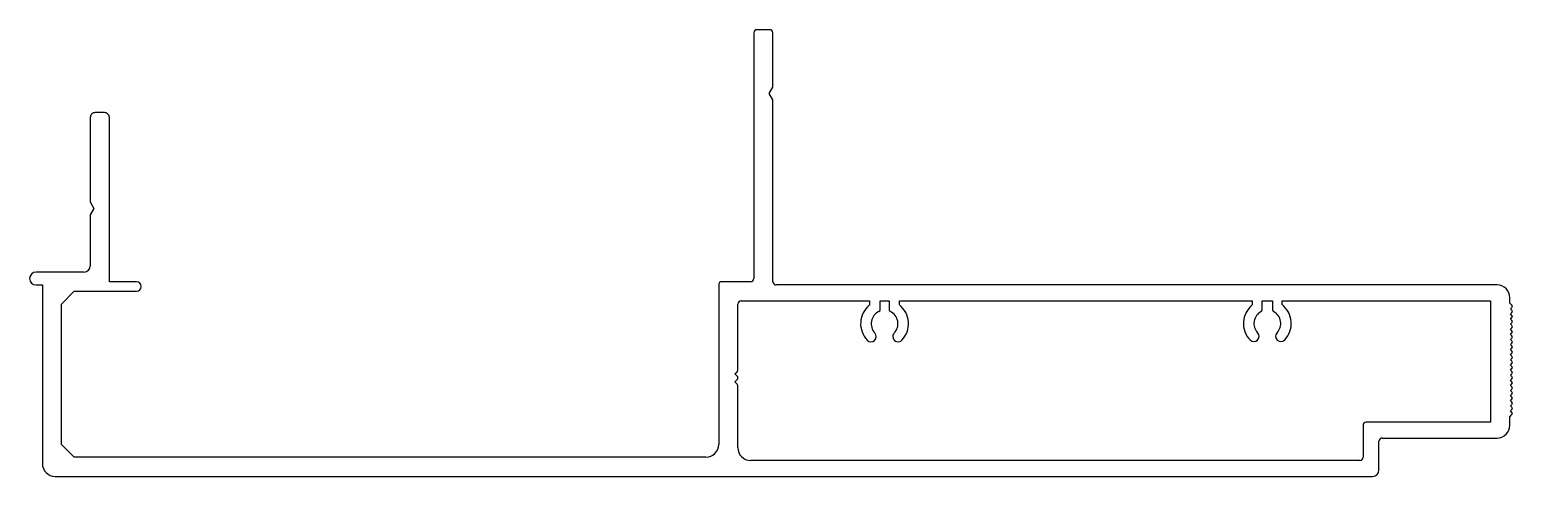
# Model space of a CAD drawing. Extents: x 2407 to 2639, y 1371 to 1441.
import ezdxf

# ---------------------------------------------------------------- set-up
doc = ezdxf.new("R2010")
doc.units = 0
doc.layers.get('0').update_dxf_attribs({"linetype": 'CONTINUOUS'})

msp = doc.modelspace()

# ---------------------------------------------------------------- linework, layer by layer
for p, q in [((2522.91, 1441.06), (2520.91, 1441.06)), ((2520.41, 1440.56), (2520.41, 1402.06)), ((2523.41, 1432.06), (2523.41, 1440.56)), ((2522.83, 1431.06), (2523.41, 1432.06)), ((2523.41, 1430.06), (2522.83, 1431.06)), ((2523.41, 1401.56), (2523.41, 1430.06)), ((2416.41, 1427.31), (2416.41, 1414.06)), ((2418.66, 1428.06), (2417.16, 1428.06)), ((2419.41, 1401.56), (2419.41, 1427.31)), ((2416.41, 1414.06), (2416.99, 1413.06)), ((2416.99, 1413.06), (2416.41, 1412.06)), ((2416.41, 1412.06), (2416.41, 1404.06)), ((2415.41, 1403.06), (2407.91, 1403.06)), ((2423.66, 1401.56), (2419.41, 1401.56)), ((2519.91, 1401.56), (2515.41, 1401.56)), ((2407.91, 1401.06), (2408.91, 1401.06)), ((2408.91, 1401.06), (2408.91, 1373.06)), ((2411.91, 1398.06), (2413.91, 1400.06)), ((2413.91, 1400.06), (2423.66, 1400.06)), ((2514.91, 1401.06), (2514.91, 1376.06)), ((2636.91, 1401.06), (2523.91, 1401.06)), ((2638.91, 1398.22), (2638.91, 1399.06)), ((2411.91, 1376.06), (2411.91, 1398.06)), ((2517.91, 1387.73), (2517.91, 1398.06)), ((2518.41, 1398.56), (2538.53, 1398.56)), ((2538.53, 1398.56), (2538.53, 1397.88)), ((2540.2, 1397.16), (2540.2, 1398.56)), ((2540.2, 1398.56), (2541.62, 1398.56)), ((2541.62, 1398.56), (2541.62, 1397.16)), ((2543.24, 1397.92), (2543.24, 1398.56)), ((2543.24, 1398.56), (2598.55, 1398.56)), ((2598.55, 1398.56), (2598.55, 1397.94)), ((2600.11, 1397.15), (2600.11, 1398.56)), ((2600.11, 1398.56), (2601.71, 1398.56)), ((2601.71, 1398.56), (2601.71, 1397.15)), ((2603.21, 1397.98), (2603.21, 1398.56)), ((2603.21, 1398.56), (2635.91, 1398.56)), ((2635.91, 1398.56), (2635.91, 1379.56)), ((2639.24, 1397.89), (2638.91, 1398.22)), ((2639.02, 1397.31), (2639.24, 1397.54)), ((2639.24, 1397.09), (2639.02, 1397.31)), ((2639.02, 1396.51), (2639.24, 1396.74)), ((2639.24, 1396.29), (2639.02, 1396.51)), ((2639.02, 1395.71), (2639.24, 1395.94)), ((2639.24, 1395.49), (2639.02, 1395.71)), ((2639.02, 1394.91), (2639.24, 1395.14)), ((2639.24, 1394.69), (2639.02, 1394.91)), ((2639.02, 1394.11), (2639.24, 1394.34)), ((2639.24, 1393.89), (2639.02, 1394.11)), ((2639.02, 1393.31), (2639.24, 1393.54)), ((2639.24, 1393.09), (2639.02, 1393.31)), ((2639.02, 1392.51), (2639.24, 1392.74)), ((2639.24, 1392.29), (2639.02, 1392.51)), ((2639.02, 1391.71), (2639.24, 1391.94)), ((2639.24, 1391.49), (2639.02, 1391.71)), ((2639.02, 1390.91), (2639.24, 1391.14)), ((2639.24, 1390.69), (2639.02, 1390.91)), ((2639.02, 1390.11), (2639.24, 1390.34)), ((2639.24, 1389.89), (2639.02, 1390.11)), ((2517.45, 1387.11), (2517.8, 1387.46)), ((2639.02, 1389.31), (2639.24, 1389.54)), ((2639.24, 1389.09), (2639.02, 1389.31)), ((2639.02, 1388.51), (2639.24, 1388.74)), ((2639.24, 1388.29), (2639.02, 1388.51)), ((2639.02, 1387.71), (2639.24, 1387.94)), ((2639.24, 1387.49), (2639.02, 1387.71)), ((2517.8, 1386.75), (2517.45, 1387.11)), ((2517.45, 1385.87), (2517.8, 1386.22)), ((2517.8, 1385.51), (2517.45, 1385.87)), ((2517.91, 1375.56), (2517.91, 1385.24)), ((2639.02, 1386.91), (2639.24, 1387.14)), ((2639.24, 1386.69), (2639.02, 1386.91)), ((2639.02, 1386.11), (2639.24, 1386.34)), ((2639.24, 1385.89), (2639.02, 1386.11)), ((2639.02, 1385.31), (2639.24, 1385.54)), ((2639.24, 1385.09), (2639.02, 1385.31)), ((2639.02, 1384.51), (2639.24, 1384.74)), ((2639.24, 1384.29), (2639.02, 1384.51)), ((2639.02, 1383.71), (2639.24, 1383.94)), ((2639.24, 1383.49), (2639.02, 1383.71)), ((2639.02, 1382.91), (2639.24, 1383.14)), ((2639.24, 1382.69), (2639.02, 1382.91)), ((2638.91, 1380.41), (2639.24, 1380.74)), ((2639.02, 1382.11), (2639.24, 1382.34)), ((2639.24, 1381.89), (2639.02, 1382.11)), ((2639.02, 1381.31), (2639.24, 1381.54)), ((2639.24, 1381.09), (2639.02, 1381.31)), ((2615.91, 1379.06), (2615.91, 1374.06)), ((2635.91, 1379.56), (2616.41, 1379.56)), ((2638.91, 1379.06), (2638.91, 1380.41)), ((2413.91, 1374.06), (2411.91, 1376.06)), ((2618.41, 1372.06), (2618.41, 1376.56)), ((2618.91, 1377.06), (2636.91, 1377.06)), ((2512.91, 1374.06), (2413.91, 1374.06)), ((2615.41, 1373.56), (2519.91, 1373.56)), ((2410.91, 1371.06), (2617.41, 1371.06))]:
    msp.add_line(p, q)
for centre, radius, start, end in [((2520.91, 1440.56), 0.5, 90, 180), ((2522.91, 1440.56), 0.5, 359.9996, 89.9995), ((2417.16, 1427.31), 0.75, 90.0002, 180.0006), ((2418.66, 1427.31), 0.75, 359.9987, 90.0004), ((2415.41, 1404.06), 1, 269.9999, 359.9999), ((2407.91, 1402.06), 1, 90, 270), ((2423.66, 1400.81), 0.75, 270, 90), ((2515.41, 1401.06), 0.5, 89.9999, 180.0001), ((2519.91, 1402.06), 0.5, 269.9997, 360), ((2523.91, 1401.56), 0.5, 179.9999, 270.0001), ((2636.91, 1399.06), 2, 0, 90), ((2518.41, 1398.06), 0.5, 89.9999, 179.9999), ((2540.91, 1394.99), 3.75, 129.524, 223.6233), ((2540.91, 1394.99), 2.1, 114.9151, 223.6233), ((2539.9, 1397.16), 0.3, 294.9151, 360), ((2541.92, 1397.16), 0.3, 180, 245.0849), ((2540.91, 1394.99), 2.1, 316.3767, 65.0849), ((2540.91, 1394.99), 3.75, 316.3767, 51.6084), ((2600.91, 1395.02), 3.75, 128.9499, 223.6173), ((2600.91, 1395.02), 2.1, 117.2938, 223.6173), ((2599.81, 1397.15), 0.3, 297.2938, 360), ((2602.01, 1397.15), 0.3, 180, 242.7062), ((2600.91, 1395.02), 2.1, 316.3827, 62.7062), ((2600.91, 1395.02), 3.75, 316.3827, 52.1589), ((2639.06, 1397.71), 0.25, 315, 45), ((2639.06, 1396.91), 0.25, 315, 45), ((2639.06, 1396.11), 0.25, 315, 45), ((2639.06, 1395.31), 0.25, 315, 45), ((2639.06, 1394.51), 0.25, 315, 45), ((2538.79, 1392.97), 0.825, 223.6233, 43.6233), ((2543.03, 1392.97), 0.825, 136.3767, 316.3767), ((2598.79, 1393), 0.825, 223.6173, 43.6173), ((2603.03, 1393), 0.825, 136.3827, 316.3827), ((2639.06, 1393.71), 0.25, 315, 45), ((2639.06, 1392.91), 0.25, 315, 45), ((2639.06, 1392.11), 0.25, 315, 45), ((2639.06, 1391.31), 0.25, 315, 45), ((2639.06, 1390.51), 0.25, 315, 45), ((2639.06, 1389.71), 0.25, 315, 45), ((2517.54, 1387.73), 0.375, 315, 0), ((2639.06, 1388.91), 0.25, 315, 45), ((2639.06, 1388.11), 0.25, 315, 45), ((2639.06, 1387.31), 0.25, 315, 45), ((2517.54, 1386.49), 0.375, 315, 45), ((2517.54, 1385.24), 0.375, 0, 45), ((2639.06, 1386.51), 0.25, 315, 45), ((2639.06, 1385.71), 0.25, 315, 45), ((2639.06, 1384.91), 0.25, 315, 45), ((2639.06, 1384.11), 0.25, 315, 45), ((2639.06, 1383.31), 0.25, 315, 45), ((2639.06, 1382.51), 0.25, 315, 45), ((2639.06, 1381.71), 0.25, 315, 45), ((2639.06, 1380.91), 0.25, 315, 45), ((2616.41, 1379.06), 0.5, 90.0001, 180), ((2636.91, 1379.06), 2, 270, 0), ((2512.91, 1376.06), 2, 269.9999, 360), ((2618.91, 1376.56), 0.5, 89.9999, 180), ((2519.91, 1375.56), 2, 180, 269.9999), ((2615.41, 1374.06), 0.5, 270.0001, 0), ((2410.91, 1373.06), 2, 180, 270.0001), ((2617.41, 1372.06), 1, 270, 0)]:
    msp.add_arc(centre, radius, start, end)

doc.saveas('drawing.dxf')
